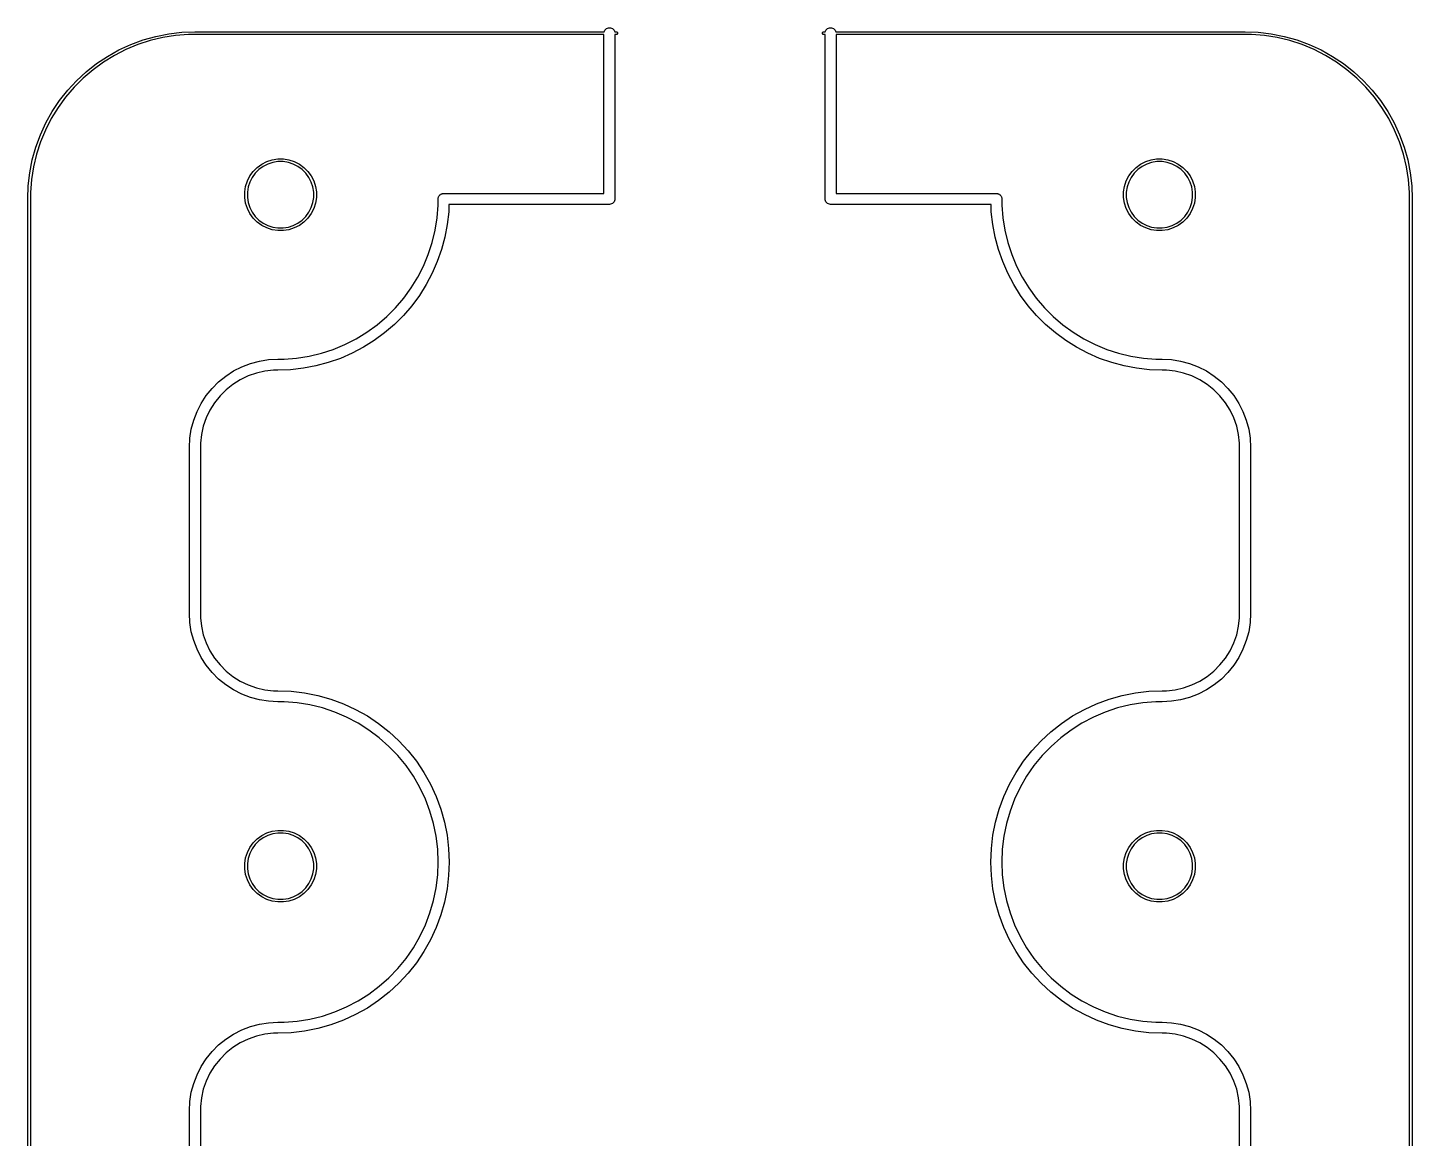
# Model space of a CAD drawing. Header units: millimetres. Extents: x 119.9 to 170.1, y -110.2 to -29.8.
# Drawn here: x 119.9 to 170.1, y -70 to -29.8 of the extents above; entities that cross this region are included whole.
import ezdxf

# ---------------------------------------------------------------- set-up
doc = ezdxf.new("R2010")
doc.units = ezdxf.units.MM
doc.layers.add('User.Drawings', color=9, linetype='CONTINUOUS', true_color=0xc2c2c2)

msp = doc.modelspace()

# ---------------------------------------------------------------- linework, layer by layer
at = {"layer": 'User.Drawings', "linetype": 'CONTINUOUS'}
for p, q in [((124.587655, -30.117162), (125.053571, -30.024485)), ((125.053571, -30.024485), (125.525322, -29.96865)), ((125.766224, -30.05), (125.300113, -30.086683)), ((125.525322, -29.96865), (125.999986, -29.95)), ((126, -30.05), (125.766224, -30.05)), ((125.999986, -29.95), (125.999999, -29.949998)), ((125.999999, -29.949998), (140.808391, -29.949999)), ((126.000006, -30.049998), (126, -30.05)), ((140.8, -30.049999), (126.000006, -30.049998)), ((140.8, -35.799999), (140.8, -30.049999)), ((140.808391, -29.949999), (140.833706, -29.888886)), ((140.833706, -29.888886), (140.888886, -29.833706)), ((140.888886, -29.833706), (140.960982, -29.803843)), ((140.960982, -29.803843), (141.039018, -29.803843)), ((141.039018, -29.803843), (141.111114, -29.833706)), ((141.111114, -29.833706), (141.166294, -29.888886)), ((141.166294, -29.888886), (141.191608, -29.949999)), ((141.191608, -29.949999), (141.25, -29.95)), ((141.25, -30.05), (141.2, -30.049999)), ((141.2, -30.049999), (141.2, -35.999999)), ((141.25, -29.95), (141.269134, -29.953806)), ((141.269134, -30.046194), (141.25, -30.05)), ((141.269134, -29.953806), (141.296194, -29.980866)), ((141.296194, -30.019134), (141.269134, -30.046194)), ((141.296194, -29.980866), (141.296194, -30.019134)), ((148.703807, -29.980868), (148.730867, -29.953808)), ((148.703807, -30.019136), (148.703807, -29.980868)), ((148.730867, -30.046196), (148.703807, -30.019136)), ((148.730867, -29.953808), (148.750001, -29.950002)), ((148.750001, -30.050002), (148.730867, -30.046196)), ((148.750001, -29.950002), (148.808391, -29.950001)), ((148.8, -30.050001), (148.750001, -30.050002)), ((148.8, -36), (148.8, -30.050001)), ((148.808391, -29.950001), (148.833706, -29.888886)), ((148.833706, -29.888886), (148.888886, -29.833706)), ((148.888886, -29.833706), (148.960982, -29.803843)), ((148.960982, -29.803843), (149.039018, -29.803843)), ((149.039018, -29.803843), (149.111114, -29.833706)), ((149.111114, -29.833706), (149.166294, -29.888886)), ((149.166294, -29.888886), (149.191608, -29.950001)), ((149.191608, -29.950001), (164, -29.95)), ((164, -30.05), (149.2, -30.050001)), ((149.2, -30.050001), (149.2, -35.799999)), ((164, -29.95), (164.474678, -29.96865)), ((164.233776, -30.05), (164, -30.05)), ((164.699887, -30.086683), (164.233776, -30.05)), ((164.474678, -29.96865), (164.946429, -30.024485)), ((164.946429, -30.024485), (165.412345, -30.117162)), ((123.253357, -30.60941), (123.684765, -30.410529)), ((123.939014, -30.413454), (123.507052, -30.592379)), ((123.684765, -30.410529), (124.130447, -30.246108)), ((124.383683, -30.268972), (123.939014, -30.413454)), ((124.130447, -30.246108), (124.587655, -30.117162)), ((124.838317, -30.159825), (124.383683, -30.268972)), ((125.300113, -30.086683), (124.838317, -30.159825)), ((165.161683, -30.159825), (164.699887, -30.086683)), ((165.616317, -30.268972), (165.161683, -30.159825)), ((165.412345, -30.117162), (165.869553, -30.246108)), ((166.060986, -30.413454), (165.616317, -30.268972)), ((165.869553, -30.246108), (166.315235, -30.410529)), ((166.492948, -30.592379), (166.060986, -30.413454)), ((166.315235, -30.410529), (166.746643, -30.60941)), ((122.691806, -31.048938), (122.313548, -31.323759)), ((122.443899, -31.105447), (122.838883, -30.841527)), ((123.09046, -30.804643), (122.691806, -31.048938)), ((122.838883, -30.841527), (123.253357, -30.60941)), ((123.507052, -30.592379), (123.09046, -30.804643)), ((166.90954, -30.804643), (166.492948, -30.592379)), ((166.746643, -30.60941), (167.161117, -30.841527)), ((167.308194, -31.048938), (166.90954, -30.804643)), ((167.161117, -30.841527), (167.556101, -31.105447)), ((167.686452, -31.323759), (167.308194, -31.048938)), ((121.722004, -31.722004), (122.070839, -31.399544)), ((122.313548, -31.323759), (121.958019, -31.627409)), ((122.070839, -31.399544), (122.443899, -31.105447)), ((167.556101, -31.105447), (167.929161, -31.399544)), ((168.041981, -31.627409), (167.686452, -31.323759)), ((167.929161, -31.399544), (168.277996, -31.722004)), ((121.627409, -31.958019), (121.323759, -32.313548)), ((121.399544, -32.070839), (121.722004, -31.722004)), ((121.958019, -31.627409), (121.627409, -31.958019)), ((168.372591, -31.958019), (168.041981, -31.627409)), ((168.277996, -31.722004), (168.600456, -32.070839)), ((168.676241, -32.313548), (168.372591, -31.958019)), ((120.841527, -32.838883), (121.105447, -32.443899)), ((121.323759, -32.313548), (121.048938, -32.691806)), ((121.105447, -32.443899), (121.399544, -32.070839)), ((168.600456, -32.070839), (168.894553, -32.443899)), ((168.951062, -32.691806), (168.676241, -32.313548)), ((168.894553, -32.443899), (169.158473, -32.838883)), ((120.60941, -33.253357), (120.841527, -32.838883)), ((121.048938, -32.691806), (120.804643, -33.09046)), ((169.195357, -33.09046), (168.951062, -32.691806)), ((169.158473, -32.838883), (169.39059, -33.253357)), ((120.410529, -33.684765), (120.60941, -33.253357)), ((120.592379, -33.507052), (120.413454, -33.939014)), ((120.804643, -33.09046), (120.592379, -33.507052)), ((169.407621, -33.507052), (169.195357, -33.09046)), ((169.39059, -33.253357), (169.589471, -33.684765)), ((169.586546, -33.939014), (169.407621, -33.507052)), ((120.246108, -34.130447), (120.410529, -33.684765)), ((120.413454, -33.939014), (120.268972, -34.383683)), ((169.731028, -34.383683), (169.586546, -33.939014)), ((169.589471, -33.684765), (169.753892, -34.130447)), ((120.117162, -34.587655), (120.246108, -34.130447)), ((120.268972, -34.383683), (120.159825, -34.838317)), ((128.796521, -34.585919), (128.998003, -34.554007)), ((128.998003, -34.554007), (129.201997, -34.554007)), ((129.201997, -34.554007), (129.403479, -34.585919)), ((160.596521, -34.585919), (160.798003, -34.554007)), ((160.798003, -34.554007), (161.001997, -34.554007)), ((161.001997, -34.554007), (161.203479, -34.585919)), ((169.840175, -34.838317), (169.731028, -34.383683)), ((169.753892, -34.130447), (169.882838, -34.587655)), ((119.96865, -35.525322), (120.024485, -35.053571)), ((120.024485, -35.053571), (120.117162, -34.587655)), ((120.159825, -34.838317), (120.086683, -35.300113)), ((127.991568, -35.170752), (128.111472, -35.005718)), ((128.184691, -35.068252), (128.073668, -35.221063)), ((128.111472, -35.005718), (128.255718, -34.861472)), ((128.318252, -34.934691), (128.184691, -35.068252)), ((128.255718, -34.861472), (128.420752, -34.741568)), ((128.471063, -34.823668), (128.318252, -34.934691)), ((128.420752, -34.741568), (128.602512, -34.648957)), ((128.63936, -34.737916), (128.471063, -34.823668)), ((128.602512, -34.648957), (128.796521, -34.585919)), ((128.818999, -34.679548), (128.63936, -34.737916)), ((129.005558, -34.65), (128.818999, -34.679548)), ((129.194442, -34.65), (129.005558, -34.65)), ((129.381001, -34.679548), (129.194442, -34.65)), ((129.56064, -34.737916), (129.381001, -34.679548)), ((129.403479, -34.585919), (129.597488, -34.648957)), ((129.728937, -34.823668), (129.56064, -34.737916)), ((129.597488, -34.648957), (129.779248, -34.741568)), ((129.881748, -34.934691), (129.728937, -34.823668)), ((129.779248, -34.741568), (129.944282, -34.861472)), ((130.015309, -35.068252), (129.881748, -34.934691)), ((129.944282, -34.861472), (130.088528, -35.005718)), ((130.126332, -35.221063), (130.015309, -35.068252)), ((130.088528, -35.005718), (130.208432, -35.170752)), ((159.791568, -35.170752), (159.911472, -35.005718)), ((159.984691, -35.068252), (159.873668, -35.221063)), ((159.911472, -35.005718), (160.055718, -34.861472)), ((160.118252, -34.934691), (159.984691, -35.068252)), ((160.055718, -34.861472), (160.220752, -34.741568)), ((160.271063, -34.823668), (160.118252, -34.934691)), ((160.220752, -34.741568), (160.402512, -34.648957)), ((160.43936, -34.737916), (160.271063, -34.823668)), ((160.402512, -34.648957), (160.596521, -34.585919)), ((160.618999, -34.679548), (160.43936, -34.737916)), ((160.805558, -34.65), (160.618999, -34.679548)), ((160.994442, -34.65), (160.805558, -34.65)), ((161.181001, -34.679548), (160.994442, -34.65)), ((161.36064, -34.737916), (161.181001, -34.679548)), ((161.203479, -34.585919), (161.397488, -34.648957)), ((161.528937, -34.823668), (161.36064, -34.737916)), ((161.397488, -34.648957), (161.579248, -34.741568)), ((161.681748, -34.934691), (161.528937, -34.823668)), ((161.579248, -34.741568), (161.744282, -34.861472)), ((161.815309, -35.068252), (161.681748, -34.934691)), ((161.744282, -34.861472), (161.888528, -35.005718)), ((161.926332, -35.221063), (161.815309, -35.068252)), ((161.888528, -35.005718), (162.008432, -35.170752)), ((169.913317, -35.300113), (169.840175, -34.838317)), ((169.882838, -34.587655), (169.975515, -35.053571)), ((169.975515, -35.053571), (170.03135, -35.525322)), ((119.95, -35.999999), (119.96865, -35.525322)), ((120.086683, -35.300113), (120.05, -35.766224)), ((127.804007, -35.748003), (127.835919, -35.546521)), ((127.835919, -35.546521), (127.898957, -35.352512)), ((127.898957, -35.352512), (127.991568, -35.170752)), ((127.929548, -35.568999), (127.9, -35.755558)), ((127.987916, -35.38936), (127.929548, -35.568999)), ((128.073668, -35.221063), (127.987916, -35.38936)), ((130.212084, -35.38936), (130.126332, -35.221063)), ((130.208432, -35.170752), (130.301043, -35.352512)), ((130.270452, -35.568999), (130.212084, -35.38936)), ((130.3, -35.755558), (130.270452, -35.568999)), ((130.301043, -35.352512), (130.364081, -35.546521)), ((130.364081, -35.546521), (130.395993, -35.748003)), ((159.604007, -35.748003), (159.635919, -35.546521)), ((159.635919, -35.546521), (159.698957, -35.352512)), ((159.698957, -35.352512), (159.791568, -35.170752)), ((159.729548, -35.568999), (159.7, -35.755558)), ((159.787916, -35.38936), (159.729548, -35.568999)), ((159.873668, -35.221063), (159.787916, -35.38936)), ((162.012084, -35.38936), (161.926332, -35.221063)), ((162.008432, -35.170752), (162.101043, -35.352512)), ((162.070452, -35.568999), (162.012084, -35.38936)), ((162.1, -35.755558), (162.070452, -35.568999)), ((162.101043, -35.352512), (162.164081, -35.546521)), ((162.164081, -35.546521), (162.195993, -35.748003)), ((169.95, -35.766224), (169.913317, -35.300113)), ((170.03135, -35.525322), (170.049999, -35.999993)), ((119.95, -36), (119.95, -35.999999)), ((119.95, -103.999999), (119.95, -36)), ((120.05, -35.766224), (120.05, -35.999999)), ((120.05, -35.999999), (120.05, -36)), ((120.05, -36), (120.05, -103.999999)), ((127.804007, -35.755558), (127.804007, -35.748003)), ((127.804007, -35.951997), (127.804007, -35.755558)), ((127.835919, -36.153479), (127.804007, -35.951997)), ((127.9, -35.755558), (127.9, -35.944442)), ((127.9, -35.944442), (127.929548, -36.131001)), ((130.270452, -36.131001), (130.3, -35.944442)), ((130.3, -35.944442), (130.3, -35.755558)), ((130.395993, -35.951997), (130.364081, -36.153479)), ((130.395993, -35.748003), (130.395993, -35.951997)), ((134.799999, -35.999999), (134.803843, -35.980673)), ((134.799999, -36.227882), (134.799999, -35.999999)), ((134.803843, -35.960982), (134.811378, -35.942789)), ((134.803843, -35.980673), (134.803843, -35.960982)), ((134.811378, -35.942789), (134.815223, -35.923462)), ((134.815223, -35.923462), (134.82617, -35.907078)), ((134.82617, -35.907078), (134.833706, -35.888886)), ((134.833706, -35.888886), (134.847631, -35.87496)), ((134.847631, -35.87496), (134.858578, -35.858578)), ((134.858578, -35.858578), (134.87496, -35.847631)), ((134.87496, -35.847631), (134.888886, -35.833706)), ((134.888886, -35.833706), (134.907078, -35.82617)), ((134.907078, -35.82617), (134.923462, -35.815223)), ((134.923462, -35.815223), (134.942789, -35.811378)), ((134.942789, -35.811378), (134.960982, -35.803843)), ((134.960982, -35.803843), (134.999988, -35.800001)), ((134.999988, -35.800001), (134.999999, -35.799999)), ((134.999999, -35.799999), (135.000004, -35.799999)), ((135.000004, -35.799999), (140.8, -35.799999)), ((141.196157, -36.039017), (141.166294, -36.111113)), ((141.2, -35.999999), (141.196157, -36.039017)), ((148.803843, -36.039017), (148.8, -36)), ((148.803843, -36.039018), (148.803843, -36.039017)), ((148.833706, -36.111114), (148.803843, -36.039018)), ((149.2, -35.799999), (154.999999, -35.799999)), ((154.999999, -35.799999), (155.039017, -35.803842)), ((155.039017, -35.803842), (155.057215, -35.811379)), ((155.057215, -35.811379), (155.076536, -35.815223)), ((155.076536, -35.815223), (155.092914, -35.826166)), ((155.092914, -35.826166), (155.111113, -35.833705)), ((155.111113, -35.833705), (155.125043, -35.847635)), ((155.125043, -35.847635), (155.14142, -35.858578)), ((155.14142, -35.858578), (155.152362, -35.874954)), ((155.152362, -35.874954), (155.166293, -35.888885)), ((155.166293, -35.888885), (155.173831, -35.907083)), ((155.173831, -35.907083), (155.184775, -35.923462)), ((155.184775, -35.923462), (155.188618, -35.942782)), ((155.188618, -35.942782), (155.196156, -35.960981)), ((155.196156, -35.960981), (155.196156, -35.980678)), ((155.196156, -35.980678), (155.199999, -35.999999)), ((155.199999, -35.999999), (155.199999, -36.227882)), ((159.604007, -35.755558), (159.604007, -35.748003)), ((159.604007, -35.951997), (159.604007, -35.755558)), ((159.635919, -36.153479), (159.604007, -35.951997)), ((159.7, -35.755558), (159.7, -35.944442)), ((159.7, -35.944442), (159.729548, -36.131001)), ((162.070452, -36.131001), (162.1, -35.944442)), ((162.1, -35.944442), (162.1, -35.755558)), ((162.195993, -35.951997), (162.164081, -36.153479)), ((162.195993, -35.748003), (162.195993, -35.951997)), ((169.95, -36), (169.95, -35.766224)), ((169.950001, -36.000003), (169.95, -36)), ((169.950001, -103.999996), (169.950001, -36.000003)), ((170.049999, -35.999993), (170.050001, -36)), ((170.050001, -36), (170.050001, -104)), ((127.898957, -36.347488), (127.835919, -36.153479)), ((127.991568, -36.529248), (127.898957, -36.347488)), ((127.929548, -36.131001), (127.987916, -36.31064)), ((127.987916, -36.31064), (128.073668, -36.478937)), ((128.111472, -36.694282), (127.991568, -36.529248)), ((128.073668, -36.478937), (128.184691, -36.631748)), ((130.015309, -36.631748), (130.126332, -36.478937)), ((130.208432, -36.529248), (130.088528, -36.694282)), ((130.126332, -36.478937), (130.212084, -36.31064)), ((130.301043, -36.347488), (130.208432, -36.529248)), ((130.212084, -36.31064), (130.270452, -36.131001)), ((130.364081, -36.153479), (130.301043, -36.347488)), ((134.76424, -36.682242), (134.799999, -36.227882)), ((135.182663, -36.463326), (135.13075, -36.924061)), ((135.192515, -36.199999), (135.182663, -36.463326)), ((141, -36.199999), (135.192515, -36.199999)), ((141.039018, -36.196156), (141, -36.199999)), ((141.111114, -36.166293), (141.039018, -36.196156)), ((141.166294, -36.111113), (141.111114, -36.166293)), ((148.888886, -36.166294), (148.833706, -36.111114)), ((148.960982, -36.196157), (148.888886, -36.166294)), ((149, -36.2), (148.960982, -36.196157)), ((154.807482, -36.199999), (149, -36.2)), ((154.817335, -36.463326), (154.807482, -36.199999)), ((154.869248, -36.924061), (154.817335, -36.463326)), ((155.199999, -36.227882), (155.235758, -36.682242)), ((159.698957, -36.347488), (159.635919, -36.153479)), ((159.791568, -36.529248), (159.698957, -36.347488)), ((159.729548, -36.131001), (159.787916, -36.31064)), ((159.787916, -36.31064), (159.873668, -36.478937)), ((159.911472, -36.694282), (159.791568, -36.529248)), ((159.873668, -36.478937), (159.984691, -36.631748)), ((161.815309, -36.631748), (161.926332, -36.478937)), ((162.008432, -36.529248), (161.888528, -36.694282)), ((161.926332, -36.478937), (162.012084, -36.31064)), ((162.101043, -36.347488), (162.008432, -36.529248)), ((162.012084, -36.31064), (162.070452, -36.131001)), ((162.164081, -36.153479), (162.101043, -36.347488)), ((128.255718, -36.838528), (128.111472, -36.694282)), ((128.184691, -36.631748), (128.318252, -36.765309)), ((128.420752, -36.958432), (128.255718, -36.838528)), ((128.318252, -36.765309), (128.471063, -36.876332)), ((128.602512, -37.051043), (128.420752, -36.958432)), ((128.471063, -36.876332), (128.63936, -36.962084)), ((128.796521, -37.114081), (128.602512, -37.051043)), ((128.63936, -36.962084), (128.818999, -37.020452)), ((128.818999, -37.020452), (129.005558, -37.05)), ((129.005558, -37.05), (129.194442, -37.05)), ((129.194442, -37.05), (129.381001, -37.020452)), ((129.381001, -37.020452), (129.56064, -36.962084)), ((129.597488, -37.051043), (129.403479, -37.114081)), ((129.56064, -36.962084), (129.728937, -36.876332)), ((129.779248, -36.958432), (129.597488, -37.051043)), ((129.728937, -36.876332), (129.881748, -36.765309)), ((129.944282, -36.838528), (129.779248, -36.958432)), ((129.881748, -36.765309), (130.015309, -36.631748)), ((130.088528, -36.694282), (129.944282, -36.838528)), ((134.692943, -37.132396), (134.76424, -36.682242)), ((135.13075, -36.924061), (135.044552, -37.379629)), ((154.955446, -37.379629), (154.869248, -36.924061)), ((155.235758, -36.682242), (155.307055, -37.132396)), ((160.055718, -36.838528), (159.911472, -36.694282)), ((159.984691, -36.631748), (160.118252, -36.765309)), ((160.220752, -36.958432), (160.055718, -36.838528)), ((160.118252, -36.765309), (160.271063, -36.876332)), ((160.402512, -37.051043), (160.220752, -36.958432)), ((160.271063, -36.876332), (160.43936, -36.962084)), ((160.596521, -37.114081), (160.402512, -37.051043)), ((160.43936, -36.962084), (160.618999, -37.020452)), ((160.618999, -37.020452), (160.805558, -37.05)), ((160.805558, -37.05), (160.994442, -37.05)), ((160.994442, -37.05), (161.181001, -37.020452)), ((161.181001, -37.020452), (161.36064, -36.962084)), ((161.397488, -37.051043), (161.203479, -37.114081)), ((161.36064, -36.962084), (161.528937, -36.876332)), ((161.579248, -36.958432), (161.397488, -37.051043)), ((161.528937, -36.876332), (161.681748, -36.765309)), ((161.744282, -36.838528), (161.579248, -36.958432)), ((161.681748, -36.765309), (161.815309, -36.631748)), ((161.888528, -36.694282), (161.744282, -36.838528)), ((128.998003, -37.145993), (128.796521, -37.114081)), ((129.201997, -37.145993), (128.998003, -37.145993)), ((129.403479, -37.114081), (129.201997, -37.145993)), ((134.586547, -37.575568), (134.692943, -37.132396)), ((135.044552, -37.379629), (134.924551, -37.827481)), ((155.075447, -37.827481), (154.955446, -37.379629)), ((155.307055, -37.132396), (155.413451, -37.575568)), ((160.798003, -37.145993), (160.596521, -37.114081)), ((161.001997, -37.145993), (160.798003, -37.145993)), ((161.203479, -37.114081), (161.001997, -37.145993)), ((134.271294, -38.430099), (134.445707, -38.009027)), ((134.445707, -38.009027), (134.586547, -37.575568)), ((134.924551, -37.827481), (134.771417, -38.265113)), ((155.228581, -38.265113), (155.075447, -37.827481)), ((155.413451, -37.575568), (155.554291, -38.009027)), ((155.554291, -38.009027), (155.728704, -38.430099)), ((134.064381, -38.836189), (134.271294, -38.430099)), ((134.771417, -38.265113), (134.586006, -38.690078)), ((155.413992, -38.690078), (155.228581, -38.265113)), ((155.728704, -38.430099), (155.935617, -38.836189)), ((133.826244, -39.224793), (134.064381, -38.836189)), ((134.586006, -38.690078), (134.369357, -39.099999)), ((155.630641, -39.099999), (155.413992, -38.690078)), ((155.935617, -38.836189), (156.173754, -39.224793)), ((133.558352, -39.593515), (133.826244, -39.224793)), ((134.12268, -39.492584), (133.847355, -39.865636)), ((134.369357, -39.099999), (134.12268, -39.492584)), ((155.877318, -39.492584), (155.630641, -39.099999)), ((156.152643, -39.865636), (155.877318, -39.492584)), ((156.173754, -39.224793), (156.441646, -39.593515)), ((132.940081, -40.262356), (133.262356, -39.940081)), ((133.262356, -39.940081), (133.558352, -39.593515)), ((133.847355, -39.865636), (133.544921, -40.21707)), ((156.455077, -40.21707), (156.152643, -39.865636)), ((156.441646, -39.593515), (156.737642, -39.940081)), ((156.737642, -39.940081), (157.059917, -40.262356)), ((132.224793, -40.826244), (132.593515, -40.558352)), ((132.593515, -40.558352), (132.940081, -40.262356)), ((133.21707, -40.544921), (132.865636, -40.847355)), ((133.544921, -40.21707), (133.21707, -40.544921)), ((156.782928, -40.544921), (156.455077, -40.21707)), ((157.134362, -40.847355), (156.782928, -40.544921)), ((157.059917, -40.262356), (157.406483, -40.558352)), ((157.406483, -40.558352), (157.775205, -40.826244)), ((131.430099, -41.271294), (131.836189, -41.064381)), ((131.836189, -41.064381), (132.224793, -40.826244)), ((132.865636, -40.847355), (132.492584, -41.12268)), ((157.507414, -41.12268), (157.134362, -40.847355)), ((157.775205, -40.826244), (158.163809, -41.064381)), ((158.163809, -41.064381), (158.569899, -41.271294)), ((130.575568, -41.586547), (131.009027, -41.445707)), ((131.009027, -41.445707), (131.430099, -41.271294)), ((132.099999, -41.369357), (131.690078, -41.586006)), ((132.492584, -41.12268), (132.099999, -41.369357)), ((157.899999, -41.369357), (157.507414, -41.12268)), ((158.30992, -41.586006), (157.899999, -41.369357)), ((158.569899, -41.271294), (158.990971, -41.445707)), ((158.990971, -41.445707), (159.42443, -41.586547)), ((127.399999, -42.228718), (127.698442, -42.076654)), ((127.698442, -42.076654), (128.011145, -41.956618)), ((128.011145, -41.956618), (128.334682, -41.869927)), ((128.334682, -41.869927), (128.665508, -41.817529)), ((128.665508, -41.817529), (128.999999, -41.799999)), ((128.999999, -41.799999), (129.227882, -41.799999)), ((129.227882, -41.799999), (129.682242, -41.76424)), ((129.682242, -41.76424), (130.132396, -41.692943)), ((130.379629, -42.044552), (129.924061, -42.13075)), ((130.132396, -41.692943), (130.575568, -41.586547)), ((130.827481, -41.924551), (130.379629, -42.044552)), ((131.265113, -41.771417), (130.827481, -41.924551)), ((131.690078, -41.586006), (131.265113, -41.771417)), ((158.734885, -41.771417), (158.30992, -41.586006)), ((159.172517, -41.924551), (158.734885, -41.771417)), ((159.620369, -42.044552), (159.172517, -41.924551)), ((159.42443, -41.586547), (159.867602, -41.692943)), ((160.075937, -42.13075), (159.620369, -42.044552)), ((159.867602, -41.692943), (160.317756, -41.76424)), ((160.317756, -41.76424), (160.772116, -41.799999)), ((160.772116, -41.799999), (160.999999, -41.799999)), ((160.999999, -41.799999), (161.33449, -41.817529)), ((161.33449, -41.817529), (161.665316, -41.869927)), ((161.665316, -41.869927), (161.988853, -41.956618)), ((161.988853, -41.956618), (162.301556, -42.076654)), ((162.301556, -42.076654), (162.599999, -42.228718)), ((126.858781, -42.621936), (127.119086, -42.411145)), ((127.119086, -42.411145), (127.399999, -42.228718)), ((127.643452, -42.545512), (127.377167, -42.712831)), ((127.926797, -42.40906), (127.643452, -42.545512)), ((128.223638, -42.305191), (127.926797, -42.40906)), ((128.530243, -42.235211), (128.223638, -42.305191)), ((128.842754, -42.199999), (128.530243, -42.235211)), ((128.999999, -42.199999), (128.842754, -42.199999)), ((129.463326, -42.182663), (128.999999, -42.199999)), ((129.924061, -42.13075), (129.463326, -42.182663)), ((160.536672, -42.182663), (160.075937, -42.13075)), ((160.999999, -42.199999), (160.536672, -42.182663)), ((161.157244, -42.199999), (160.999999, -42.199999)), ((161.469755, -42.235211), (161.157244, -42.199999)), ((161.77636, -42.305191), (161.469755, -42.235211)), ((162.073201, -42.40906), (161.77636, -42.305191)), ((162.356546, -42.545512), (162.073201, -42.40906)), ((162.622831, -42.712831), (162.356546, -42.545512)), ((162.599999, -42.228718), (162.880912, -42.411145)), ((162.880912, -42.411145), (163.141217, -42.621936)), ((126.411145, -43.119086), (126.621936, -42.858781)), ((126.621936, -42.858781), (126.858781, -42.621936)), ((127.131289, -42.908912), (126.908912, -43.131289)), ((127.377167, -42.712831), (127.131289, -42.908912)), ((162.868709, -42.908912), (162.622831, -42.712831)), ((163.091086, -43.131289), (162.868709, -42.908912)), ((163.141217, -42.621936), (163.378062, -42.858781)), ((163.378062, -42.858781), (163.588853, -43.119086)), ((126.076654, -43.698442), (126.228718, -43.399999)), ((126.228718, -43.399999), (126.411145, -43.119086)), ((126.712831, -43.377167), (126.545512, -43.643452)), ((126.908912, -43.131289), (126.712831, -43.377167)), ((163.287167, -43.377167), (163.091086, -43.131289)), ((163.454486, -43.643452), (163.287167, -43.377167)), ((163.588853, -43.119086), (163.77128, -43.399999)), ((163.77128, -43.399999), (163.923344, -43.698442)), ((125.869927, -44.334682), (125.956618, -44.011145)), ((125.956618, -44.011145), (126.076654, -43.698442)), ((126.40906, -43.926797), (126.305191, -44.223638)), ((126.545512, -43.643452), (126.40906, -43.926797)), ((163.590938, -43.926797), (163.454486, -43.643452)), ((163.694807, -44.223638), (163.590938, -43.926797)), ((163.923344, -43.698442), (164.04338, -44.011145)), ((164.04338, -44.011145), (164.130071, -44.334682)), ((125.817529, -44.665508), (125.869927, -44.334682)), ((126.235211, -44.530243), (126.199999, -44.842754)), ((126.305191, -44.223638), (126.235211, -44.530243)), ((163.764787, -44.530243), (163.694807, -44.223638)), ((163.799999, -44.842754), (163.764787, -44.530243)), ((164.130071, -44.334682), (164.182469, -44.665508)), ((125.799999, -44.999999), (125.817529, -44.665508)), ((125.799999, -50.999999), (125.799999, -44.999999)), ((126.199999, -44.842754), (126.199999, -44.999999)), ((126.199999, -44.999999), (126.199999, -50.999999)), ((163.799999, -44.999999), (163.799999, -44.842754)), ((163.799999, -50.999999), (163.799999, -44.999999)), ((164.182469, -44.665508), (164.199999, -44.999999)), ((164.199999, -44.999999), (164.199999, -50.999999)), ((125.817529, -51.33449), (125.799999, -50.999999)), ((126.199999, -50.999999), (126.199999, -51.157244)), ((163.799999, -51.157244), (163.799999, -50.999999)), ((164.199999, -50.999999), (164.182469, -51.33449)), ((125.869927, -51.665316), (125.817529, -51.33449)), ((126.199999, -51.157244), (126.235211, -51.469755)), ((126.235211, -51.469755), (126.305191, -51.77636)), ((163.694807, -51.77636), (163.764787, -51.469755)), ((163.764787, -51.469755), (163.799999, -51.157244)), ((164.182469, -51.33449), (164.130071, -51.665316)), ((125.956618, -51.988853), (125.869927, -51.665316)), ((126.076654, -52.301556), (125.956618, -51.988853)), ((126.305191, -51.77636), (126.40906, -52.073201)), ((126.40906, -52.073201), (126.545512, -52.356546)), ((163.454486, -52.356546), (163.590938, -52.073201)), ((163.590938, -52.073201), (163.694807, -51.77636)), ((164.04338, -51.988853), (163.923344, -52.301556)), ((164.130071, -51.665316), (164.04338, -51.988853)), ((126.228718, -52.599999), (126.076654, -52.301556)), ((126.411145, -52.880912), (126.228718, -52.599999)), ((126.545512, -52.356546), (126.712831, -52.622831)), ((163.287167, -52.622831), (163.454486, -52.356546)), ((163.77128, -52.599999), (163.588853, -52.880912)), ((163.923344, -52.301556), (163.77128, -52.599999)), ((126.621936, -53.141217), (126.411145, -52.880912)), ((126.712831, -52.622831), (126.908912, -52.868709)), ((126.908912, -52.868709), (127.131289, -53.091086)), ((127.131289, -53.091086), (127.377167, -53.287167)), ((162.622831, -53.287167), (162.868709, -53.091086)), ((162.868709, -53.091086), (163.091086, -52.868709)), ((163.091086, -52.868709), (163.287167, -52.622831)), ((163.588853, -52.880912), (163.378062, -53.141217)), ((126.858781, -53.378062), (126.621936, -53.141217)), ((127.119086, -53.588853), (126.858781, -53.378062)), ((127.399999, -53.77128), (127.119086, -53.588853)), ((127.377167, -53.287167), (127.643452, -53.454486)), ((127.643452, -53.454486), (127.926797, -53.590938)), ((127.926797, -53.590938), (128.223638, -53.694807)), ((161.77636, -53.694807), (162.073201, -53.590938)), ((162.073201, -53.590938), (162.356546, -53.454486)), ((162.356546, -53.454486), (162.622831, -53.287167)), ((162.880912, -53.588853), (162.599999, -53.77128)), ((163.141217, -53.378062), (162.880912, -53.588853)), ((163.378062, -53.141217), (163.141217, -53.378062)), ((127.698442, -53.923344), (127.399999, -53.77128)), ((128.011145, -54.04338), (127.698442, -53.923344)), ((128.334682, -54.130071), (128.011145, -54.04338)), ((128.223638, -53.694807), (128.530243, -53.764787)), ((128.530243, -53.764787), (128.842754, -53.799999)), ((128.842754, -53.799999), (128.999999, -53.799999)), ((128.999999, -53.799999), (129.486445, -53.819112)), ((129.486445, -53.819112), (129.969893, -53.876331)), ((129.969893, -53.876331), (130.44736, -53.971305)), ((130.44736, -53.971305), (130.915904, -54.103449)), ((130.915904, -54.103449), (131.372636, -54.271946)), ((158.627362, -54.271946), (159.084094, -54.103449)), ((159.084094, -54.103449), (159.552638, -53.971305)), ((159.552638, -53.971305), (160.030105, -53.876331)), ((160.030105, -53.876331), (160.513553, -53.819112)), ((160.513553, -53.819112), (160.999999, -53.799999)), ((160.999999, -53.799999), (161.157244, -53.799999)), ((161.157244, -53.799999), (161.469755, -53.764787)), ((161.469755, -53.764787), (161.77636, -53.694807)), ((161.988853, -54.04338), (161.665316, -54.130071)), ((162.301556, -53.923344), (161.988853, -54.04338)), ((162.599999, -53.77128), (162.301556, -53.923344)), ((128.665508, -54.182469), (128.334682, -54.130071)), ((128.999999, -54.199999), (128.665508, -54.182469)), ((129.233731, -54.199999), (128.999999, -54.199999)), ((129.699679, -54.237614), (129.233731, -54.199999)), ((130.16109, -54.3126), (129.699679, -54.237614)), ((130.61497, -54.424472), (130.16109, -54.3126)), ((131.058377, -54.572503), (130.61497, -54.424472)), ((131.488434, -54.755733), (131.058377, -54.572503)), ((131.372636, -54.271946), (131.81474, -54.475759)), ((131.81474, -54.475759), (132.23949, -54.71363)), ((157.760508, -54.71363), (158.185258, -54.475759)), ((158.185258, -54.475759), (158.627362, -54.271946)), ((158.941621, -54.572503), (158.511564, -54.755733)), ((159.385028, -54.424472), (158.941621, -54.572503)), ((159.838908, -54.3126), (159.385028, -54.424472)), ((160.300319, -54.237614), (159.838908, -54.3126)), ((160.766267, -54.199999), (160.300319, -54.237614)), ((160.999999, -54.199999), (160.766267, -54.199999)), ((161.33449, -54.182469), (160.999999, -54.199999)), ((161.665316, -54.130071), (161.33449, -54.182469)), ((131.902353, -54.972974), (131.488434, -54.755733)), ((132.297449, -55.222818), (131.902353, -54.972974)), ((132.23949, -54.71363), (132.644268, -54.984094)), ((132.644268, -54.984094), (133.026577, -55.285482)), ((156.973421, -55.285482), (157.35573, -54.984094)), ((157.35573, -54.984094), (157.760508, -54.71363)), ((158.097645, -54.972974), (157.702549, -55.222818)), ((158.511564, -54.755733), (158.097645, -54.972974)), ((132.67116, -55.503643), (132.297449, -55.222818)), ((133.021062, -55.813629), (132.67116, -55.503643)), ((133.026577, -55.285482), (133.384061, -55.615937)), ((156.615937, -55.615937), (156.973421, -55.285482)), ((157.328838, -55.503643), (156.978936, -55.813629)), ((157.702549, -55.222818), (157.328838, -55.503643)), ((133.344885, -56.150766), (133.021062, -55.813629)), ((133.384061, -55.615937), (133.714516, -55.973421)), ((133.714516, -55.973421), (134.015904, -56.35573)), ((155.984094, -56.35573), (156.285482, -55.973421)), ((156.285482, -55.973421), (156.615937, -55.615937)), ((156.978936, -55.813629), (156.655113, -56.150766)), ((133.640531, -56.512866), (133.344885, -56.150766)), ((133.906081, -56.897581), (133.640531, -56.512866)), ((134.015904, -56.35573), (134.286368, -56.760508)), ((155.71363, -56.760508), (155.984094, -56.35573)), ((156.359467, -56.512866), (156.093917, -56.897581)), ((156.655113, -56.150766), (156.359467, -56.512866)), ((134.139813, -57.302417), (133.906081, -56.897581)), ((134.286368, -56.760508), (134.524239, -57.185258)), ((155.475759, -57.185258), (155.71363, -56.760508)), ((156.093917, -56.897581), (155.860185, -57.302417)), ((134.340211, -57.724747), (134.139813, -57.302417)), ((134.524239, -57.185258), (134.728052, -57.627362)), ((155.271946, -57.627362), (155.475759, -57.185258)), ((155.860185, -57.302417), (155.659787, -57.724747)), ((134.505976, -58.161834), (134.340211, -57.724747)), ((134.728052, -57.627362), (134.896549, -58.084094)), ((134.896549, -58.084094), (135.028693, -58.552638)), ((154.971305, -58.552638), (155.103449, -58.084094)), ((155.103449, -58.084094), (155.271946, -57.627362)), ((155.659787, -57.724747), (155.494022, -58.161834)), ((134.636033, -58.610841), (134.505976, -58.161834)), ((134.729538, -59.068858), (134.636033, -58.610841)), ((135.028693, -58.552638), (135.123667, -59.030105)), ((154.876331, -59.030105), (154.971305, -58.552638)), ((155.363965, -58.610841), (155.27046, -59.068858)), ((155.494022, -58.161834), (155.363965, -58.610841)), ((128.255718, -59.161472), (128.420752, -59.041568)), ((128.420752, -59.041568), (128.602512, -58.948957)), ((128.63936, -59.037916), (128.471063, -59.123668)), ((128.602512, -58.948957), (128.796521, -58.885919)), ((128.818999, -58.979548), (128.63936, -59.037916)), ((128.796521, -58.885919), (128.998003, -58.854007)), ((129.005558, -58.95), (128.818999, -58.979548)), ((128.998003, -58.854007), (129.201997, -58.854007)), ((129.194442, -58.95), (129.005558, -58.95)), ((129.381001, -58.979548), (129.194442, -58.95)), ((129.201997, -58.854007), (129.403479, -58.885919)), ((129.56064, -59.037916), (129.381001, -58.979548)), ((129.403479, -58.885919), (129.597488, -58.948957)), ((129.728937, -59.123668), (129.56064, -59.037916)), ((129.597488, -58.948957), (129.779248, -59.041568)), ((129.779248, -59.041568), (129.944282, -59.161472)), ((134.785884, -59.532914), (134.729538, -59.068858)), ((135.123667, -59.030105), (135.180886, -59.513553)), ((154.819112, -59.513553), (154.876331, -59.030105)), ((155.27046, -59.068858), (155.214114, -59.532914)), ((160.055718, -59.161472), (160.220752, -59.041568)), ((160.220752, -59.041568), (160.402512, -58.948957)), ((160.43936, -59.037916), (160.271063, -59.123668)), ((160.402512, -58.948957), (160.596521, -58.885919)), ((160.618999, -58.979548), (160.43936, -59.037916)), ((160.596521, -58.885919), (160.798003, -58.854007)), ((160.805558, -58.95), (160.618999, -58.979548)), ((160.798003, -58.854007), (161.001997, -58.854007)), ((160.994442, -58.95), (160.805558, -58.95)), ((161.181001, -58.979548), (160.994442, -58.95)), ((161.001997, -58.854007), (161.203479, -58.885919)), ((161.36064, -59.037916), (161.181001, -58.979548)), ((161.203479, -58.885919), (161.397488, -58.948957)), ((161.528937, -59.123668), (161.36064, -59.037916)), ((161.397488, -58.948957), (161.579248, -59.041568)), ((161.579248, -59.041568), (161.744282, -59.161472)), ((127.898957, -59.652512), (127.991568, -59.470752)), ((128.073668, -59.521063), (127.987916, -59.68936)), ((127.991568, -59.470752), (128.111472, -59.305718)), ((128.184691, -59.368252), (128.073668, -59.521063)), ((128.111472, -59.305718), (128.255718, -59.161472)), ((128.318252, -59.234691), (128.184691, -59.368252)), ((128.471063, -59.123668), (128.318252, -59.234691)), ((129.881748, -59.234691), (129.728937, -59.123668)), ((130.015309, -59.368252), (129.881748, -59.234691)), ((129.944282, -59.161472), (130.088528, -59.305718)), ((130.126332, -59.521063), (130.015309, -59.368252)), ((130.088528, -59.305718), (130.208432, -59.470752)), ((130.212084, -59.68936), (130.126332, -59.521063)), ((130.208432, -59.470752), (130.301043, -59.652512)), ((134.804707, -59.999999), (134.785884, -59.532914)), ((135.180886, -59.513553), (135.199999, -59.999999)), ((154.799999, -59.999999), (154.819112, -59.513553)), ((155.214114, -59.532914), (155.195291, -59.999999)), ((159.698957, -59.652512), (159.791568, -59.470752)), ((159.873668, -59.521063), (159.787916, -59.68936)), ((159.791568, -59.470752), (159.911472, -59.305718)), ((159.984691, -59.368252), (159.873668, -59.521063)), ((159.911472, -59.305718), (160.055718, -59.161472)), ((160.118252, -59.234691), (159.984691, -59.368252)), ((160.271063, -59.123668), (160.118252, -59.234691)), ((161.681748, -59.234691), (161.528937, -59.123668)), ((161.815309, -59.368252), (161.681748, -59.234691)), ((161.744282, -59.161472), (161.888528, -59.305718)), ((161.926332, -59.521063), (161.815309, -59.368252)), ((161.888528, -59.305718), (162.008432, -59.470752)), ((162.012084, -59.68936), (161.926332, -59.521063)), ((162.008432, -59.470752), (162.101043, -59.652512)), ((127.804007, -60.048003), (127.835919, -59.846521)), ((127.804007, -60.055558), (127.804007, -60.048003)), ((127.804007, -60.251997), (127.804007, -60.055558)), ((127.835919, -59.846521), (127.898957, -59.652512)), ((127.929548, -59.868999), (127.9, -60.055558)), ((127.9, -60.055558), (127.9, -60.244442)), ((127.987916, -59.68936), (127.929548, -59.868999)), ((130.270452, -59.868999), (130.212084, -59.68936)), ((130.3, -60.055558), (130.270452, -59.868999)), ((130.3, -60.244442), (130.3, -60.055558)), ((130.301043, -59.652512), (130.364081, -59.846521)), ((130.364081, -59.846521), (130.395993, -60.048003)), ((130.395993, -60.048003), (130.395993, -60.251997)), ((134.785884, -60.467084), (134.804707, -59.999999)), ((135.199999, -59.999999), (135.180886, -60.486445)), ((154.819112, -60.486445), (154.799999, -59.999999)), ((155.195291, -59.999999), (155.214114, -60.467084)), ((159.604007, -60.048003), (159.635919, -59.846521)), ((159.604007, -60.055558), (159.604007, -60.048003)), ((159.604007, -60.251997), (159.604007, -60.055558)), ((159.635919, -59.846521), (159.698957, -59.652512)), ((159.729548, -59.868999), (159.7, -60.055558)), ((159.7, -60.055558), (159.7, -60.244442)), ((159.787916, -59.68936), (159.729548, -59.868999)), ((162.070452, -59.868999), (162.012084, -59.68936)), ((162.1, -60.055558), (162.070452, -59.868999)), ((162.1, -60.244442), (162.1, -60.055558)), ((162.101043, -59.652512), (162.164081, -59.846521)), ((162.164081, -59.846521), (162.195993, -60.048003)), ((162.195993, -60.048003), (162.195993, -60.251997)), ((127.835919, -60.453479), (127.804007, -60.251997)), ((127.898957, -60.647488), (127.835919, -60.453479)), ((127.9, -60.244442), (127.929548, -60.431001)), ((127.929548, -60.431001), (127.987916, -60.61064)), ((127.987916, -60.61064), (128.073668, -60.778937)), ((130.126332, -60.778937), (130.212084, -60.61064)), ((130.212084, -60.61064), (130.270452, -60.431001)), ((130.270452, -60.431001), (130.3, -60.244442)), ((130.364081, -60.453479), (130.301043, -60.647488)), ((130.395993, -60.251997), (130.364081, -60.453479)), ((134.729538, -60.93114), (134.785884, -60.467084)), ((135.180886, -60.486445), (135.123667, -60.969893)), ((154.876331, -60.969893), (154.819112, -60.486445)), ((155.214114, -60.467084), (155.27046, -60.93114)), ((159.635919, -60.453479), (159.604007, -60.251997)), ((159.698957, -60.647488), (159.635919, -60.453479)), ((159.7, -60.244442), (159.729548, -60.431001)), ((159.729548, -60.431001), (159.787916, -60.61064)), ((159.787916, -60.61064), (159.873668, -60.778937)), ((161.926332, -60.778937), (162.012084, -60.61064)), ((162.012084, -60.61064), (162.070452, -60.431001)), ((162.070452, -60.431001), (162.1, -60.244442)), ((162.164081, -60.453479), (162.101043, -60.647488)), ((162.195993, -60.251997), (162.164081, -60.453479)), ((127.991568, -60.829248), (127.898957, -60.647488)), ((128.111472, -60.994282), (127.991568, -60.829248)), ((128.073668, -60.778937), (128.184691, -60.931748)), ((128.255718, -61.138528), (128.111472, -60.994282)), ((128.184691, -60.931748), (128.318252, -61.065309)), ((128.318252, -61.065309), (128.471063, -61.176332)), ((129.728937, -61.176332), (129.881748, -61.065309)), ((129.881748, -61.065309), (130.015309, -60.931748)), ((130.088528, -60.994282), (129.944282, -61.138528)), ((130.015309, -60.931748), (130.126332, -60.778937)), ((130.208432, -60.829248), (130.088528, -60.994282)), ((130.301043, -60.647488), (130.208432, -60.829248)), ((134.636033, -61.389157), (134.729538, -60.93114)), ((135.123667, -60.969893), (135.028693, -61.44736)), ((154.971305, -61.44736), (154.876331, -60.969893)), ((155.27046, -60.93114), (155.363965, -61.389157)), ((159.791568, -60.829248), (159.698957, -60.647488)), ((159.911472, -60.994282), (159.791568, -60.829248)), ((159.873668, -60.778937), (159.984691, -60.931748)), ((160.055718, -61.138528), (159.911472, -60.994282)), ((159.984691, -60.931748), (160.118252, -61.065309)), ((160.118252, -61.065309), (160.271063, -61.176332)), ((161.528937, -61.176332), (161.681748, -61.065309)), ((161.681748, -61.065309), (161.815309, -60.931748)), ((161.888528, -60.994282), (161.744282, -61.138528)), ((161.815309, -60.931748), (161.926332, -60.778937)), ((162.008432, -60.829248), (161.888528, -60.994282)), ((162.101043, -60.647488), (162.008432, -60.829248)), ((128.420752, -61.258432), (128.255718, -61.138528)), ((128.602512, -61.351043), (128.420752, -61.258432)), ((128.471063, -61.176332), (128.63936, -61.262084)), ((128.796521, -61.414081), (128.602512, -61.351043)), ((128.63936, -61.262084), (128.818999, -61.320452)), ((128.998003, -61.445993), (128.796521, -61.414081)), ((128.818999, -61.320452), (129.005558, -61.35)), ((129.201997, -61.445993), (128.998003, -61.445993)), ((129.005558, -61.35), (129.194442, -61.35)), ((129.194442, -61.35), (129.381001, -61.320452)), ((129.403479, -61.414081), (129.201997, -61.445993)), ((129.381001, -61.320452), (129.56064, -61.262084)), ((129.597488, -61.351043), (129.403479, -61.414081)), ((129.56064, -61.262084), (129.728937, -61.176332)), ((129.779248, -61.258432), (129.597488, -61.351043)), ((129.944282, -61.138528), (129.779248, -61.258432)), ((134.505976, -61.838164), (134.636033, -61.389157)), ((135.028693, -61.44736), (134.896549, -61.915904)), ((155.103449, -61.915904), (154.971305, -61.44736)), ((155.363965, -61.389157), (155.494022, -61.838164)), ((160.220752, -61.258432), (160.055718, -61.138528)), ((160.402512, -61.351043), (160.220752, -61.258432)), ((160.271063, -61.176332), (160.43936, -61.262084)), ((160.596521, -61.414081), (160.402512, -61.351043)), ((160.43936, -61.262084), (160.618999, -61.320452)), ((160.798003, -61.445993), (160.596521, -61.414081)), ((160.618999, -61.320452), (160.805558, -61.35)), ((161.001997, -61.445993), (160.798003, -61.445993)), ((160.805558, -61.35), (160.994442, -61.35)), ((160.994442, -61.35), (161.181001, -61.320452)), ((161.203479, -61.414081), (161.001997, -61.445993)), ((161.181001, -61.320452), (161.36064, -61.262084)), ((161.397488, -61.351043), (161.203479, -61.414081)), ((161.36064, -61.262084), (161.528937, -61.176332)), ((161.579248, -61.258432), (161.397488, -61.351043)), ((161.744282, -61.138528), (161.579248, -61.258432)), ((134.340211, -62.275251), (134.505976, -61.838164)), ((134.896549, -61.915904), (134.728052, -62.372636)), ((155.271946, -62.372636), (155.103449, -61.915904)), ((155.494022, -61.838164), (155.659787, -62.275251)), ((134.139813, -62.697581), (134.340211, -62.275251)), ((134.728052, -62.372636), (134.524239, -62.81474)), ((155.475759, -62.81474), (155.271946, -62.372636)), ((155.659787, -62.275251), (155.860185, -62.697581)), ((133.640531, -63.487132), (133.906081, -63.102417)), ((133.906081, -63.102417), (134.139813, -62.697581)), ((134.524239, -62.81474), (134.286368, -63.23949)), ((155.71363, -63.23949), (155.475759, -62.81474)), ((155.860185, -62.697581), (156.093917, -63.102417)), ((156.093917, -63.102417), (156.359467, -63.487132)), ((133.344885, -63.849232), (133.640531, -63.487132)), ((134.286368, -63.23949), (134.015904, -63.644268)), ((155.984094, -63.644268), (155.71363, -63.23949)), ((156.359467, -63.487132), (156.655113, -63.849232)), ((133.021062, -64.186369), (133.344885, -63.849232)), ((133.714516, -64.026577), (133.384061, -64.384061)), ((134.015904, -63.644268), (133.714516, -64.026577)), ((156.285482, -64.026577), (155.984094, -63.644268)), ((156.615937, -64.384061), (156.285482, -64.026577)), ((156.655113, -63.849232), (156.978936, -64.186369)), ((132.297449, -64.77718), (132.67116, -64.496355)), ((132.67116, -64.496355), (133.021062, -64.186369)), ((133.384061, -64.384061), (133.026577, -64.714516)), ((156.973421, -64.714516), (156.615937, -64.384061)), ((156.978936, -64.186369), (157.328838, -64.496355)), ((157.328838, -64.496355), (157.702549, -64.77718)), ((131.488434, -65.244265), (131.902353, -65.027024)), ((131.902353, -65.027024), (132.297449, -64.77718)), ((132.644268, -65.015904), (132.23949, -65.286368)), ((133.026577, -64.714516), (132.644268, -65.015904)), ((157.35573, -65.015904), (156.973421, -64.714516)), ((157.760508, -65.286368), (157.35573, -65.015904)), ((157.702549, -64.77718), (158.097645, -65.027024)), ((158.097645, -65.027024), (158.511564, -65.244265)), ((130.16109, -65.687398), (130.61497, -65.575526)), ((130.61497, -65.575526), (131.058377, -65.427495)), ((131.058377, -65.427495), (131.488434, -65.244265)), ((131.81474, -65.524239), (131.372636, -65.728052)), ((132.23949, -65.286368), (131.81474, -65.524239)), ((158.185258, -65.524239), (157.760508, -65.286368)), ((158.627362, -65.728052), (158.185258, -65.524239)), ((158.511564, -65.244265), (158.941621, -65.427495)), ((158.941621, -65.427495), (159.385028, -65.575526)), ((159.385028, -65.575526), (159.838908, -65.687398)), ((127.399999, -66.228718), (127.698442, -66.076654)), ((127.698442, -66.076654), (128.011145, -65.956618)), ((128.011145, -65.956618), (128.334682, -65.869927)), ((128.334682, -65.869927), (128.665508, -65.817529)), ((128.665508, -65.817529), (128.999999, -65.799999)), ((128.999999, -65.799999), (129.233731, -65.799999)), ((129.233731, -65.799999), (129.699679, -65.762384)), ((129.969893, -66.123667), (129.486445, -66.180886)), ((129.699679, -65.762384), (130.16109, -65.687398)), ((130.44736, -66.028693), (129.969893, -66.123667)), ((130.915904, -65.896549), (130.44736, -66.028693)), ((131.372636, -65.728052), (130.915904, -65.896549)), ((159.084094, -65.896549), (158.627362, -65.728052)), ((159.552638, -66.028693), (159.084094, -65.896549)), ((160.030105, -66.123667), (159.552638, -66.028693)), ((159.838908, -65.687398), (160.300319, -65.762384)), ((160.513553, -66.180886), (160.030105, -66.123667)), ((160.300319, -65.762384), (160.766267, -65.799999)), ((160.766267, -65.799999), (160.999999, -65.799999)), ((160.999999, -65.799999), (161.33449, -65.817529)), ((161.33449, -65.817529), (161.665316, -65.869927)), ((161.665316, -65.869927), (161.988853, -65.956618)), ((161.988853, -65.956618), (162.301556, -66.076654)), ((162.301556, -66.076654), (162.599999, -66.228718)), ((126.621936, -66.858781), (126.858781, -66.621936)), ((126.858781, -66.621936), (127.119086, -66.411145)), ((127.119086, -66.411145), (127.399999, -66.228718)), ((127.643452, -66.545512), (127.377167, -66.712831)), ((127.926797, -66.40906), (127.643452, -66.545512)), ((128.223638, -66.305191), (127.926797, -66.40906)), ((128.530243, -66.235211), (128.223638, -66.305191)), ((128.842754, -66.199999), (128.530243, -66.235211)), ((128.999999, -66.199999), (128.842754, -66.199999)), ((129.486445, -66.180886), (128.999999, -66.199999)), ((160.999999, -66.199999), (160.513553, -66.180886)), ((161.157244, -66.199999), (160.999999, -66.199999)), ((161.469755, -66.235211), (161.157244, -66.199999)), ((161.77636, -66.305191), (161.469755, -66.235211)), ((162.073201, -66.40906), (161.77636, -66.305191)), ((162.356546, -66.545512), (162.073201, -66.40906)), ((162.622831, -66.712831), (162.356546, -66.545512)), ((162.599999, -66.228718), (162.880912, -66.411145)), ((162.880912, -66.411145), (163.141217, -66.621936)), ((163.141217, -66.621936), (163.378062, -66.858781)), ((126.228718, -67.399999), (126.411145, -67.119086)), ((126.411145, -67.119086), (126.621936, -66.858781)), ((126.908912, -67.131289), (126.712831, -67.377167)), ((127.131289, -66.908912), (126.908912, -67.131289)), ((127.377167, -66.712831), (127.131289, -66.908912)), ((162.868709, -66.908912), (162.622831, -66.712831)), ((163.091086, -67.131289), (162.868709, -66.908912)), ((163.287167, -67.377167), (163.091086, -67.131289)), ((163.378062, -66.858781), (163.588853, -67.119086)), ((163.588853, -67.119086), (163.77128, -67.399999)), ((126.076654, -67.698442), (126.228718, -67.399999)), ((126.712831, -67.377167), (126.545512, -67.643452)), ((163.454486, -67.643452), (163.287167, -67.377167)), ((163.77128, -67.399999), (163.923344, -67.698442)), ((125.869927, -68.334682), (125.956618, -68.011145)), ((125.956618, -68.011145), (126.076654, -67.698442)), ((126.40906, -67.926797), (126.305191, -68.223638)), ((126.545512, -67.643452), (126.40906, -67.926797)), ((163.590938, -67.926797), (163.454486, -67.643452)), ((163.694807, -68.223638), (163.590938, -67.926797)), ((163.923344, -67.698442), (164.04338, -68.011145)), ((164.04338, -68.011145), (164.130071, -68.334682)), ((125.817529, -68.665508), (125.869927, -68.334682)), ((126.235211, -68.530243), (126.199999, -68.842754)), ((126.305191, -68.223638), (126.235211, -68.530243)), ((163.764787, -68.530243), (163.694807, -68.223638)), ((163.799999, -68.842754), (163.764787, -68.530243)), ((164.130071, -68.334682), (164.182469, -68.665508)), ((125.799999, -68.999999), (125.817529, -68.665508)), ((125.799999, -97.999999), (125.799999, -68.999999)), ((126.199999, -68.842754), (126.199999, -68.999999)), ((126.199999, -68.999999), (126.199999, -97.807482)), ((163.799999, -68.999999), (163.799999, -68.842754)), ((163.799999, -97.807482), (163.799999, -68.999999)), ((164.182469, -68.665508), (164.199999, -68.999999)), ((164.199999, -68.999999), (164.199999, -97.999999))]:
    msp.add_line(p, q, dxfattribs=at)

doc.saveas('drawing.dxf')
